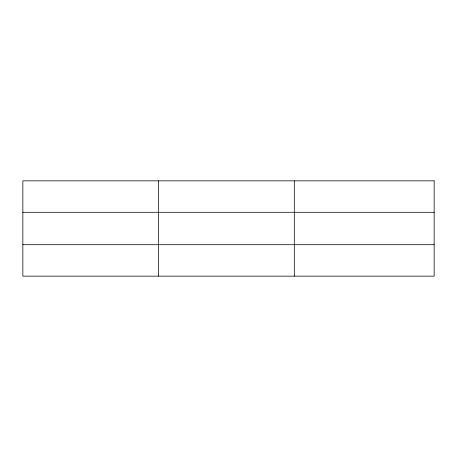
<?xml version="1.0" encoding="UTF-8"?>
<svg xmlns="http://www.w3.org/2000/svg" width="457" height="457" viewBox="0 0 457 457"><rect width="100%" height="100%" fill="white"/><g stroke="black" fill="none" stroke-linecap="round" stroke-linejoin="round"><path stroke-width="0.69" d="M158.579 180.846L158.579 276.154M294.308 180.846L294.308 276.154M22.85 212.299L434.15 212.299M22.85 244.701L434.15 244.701M434.15 180.846L434.15 276.154L22.85 276.154L22.85 180.846L434.15 180.846"/></g></svg>
